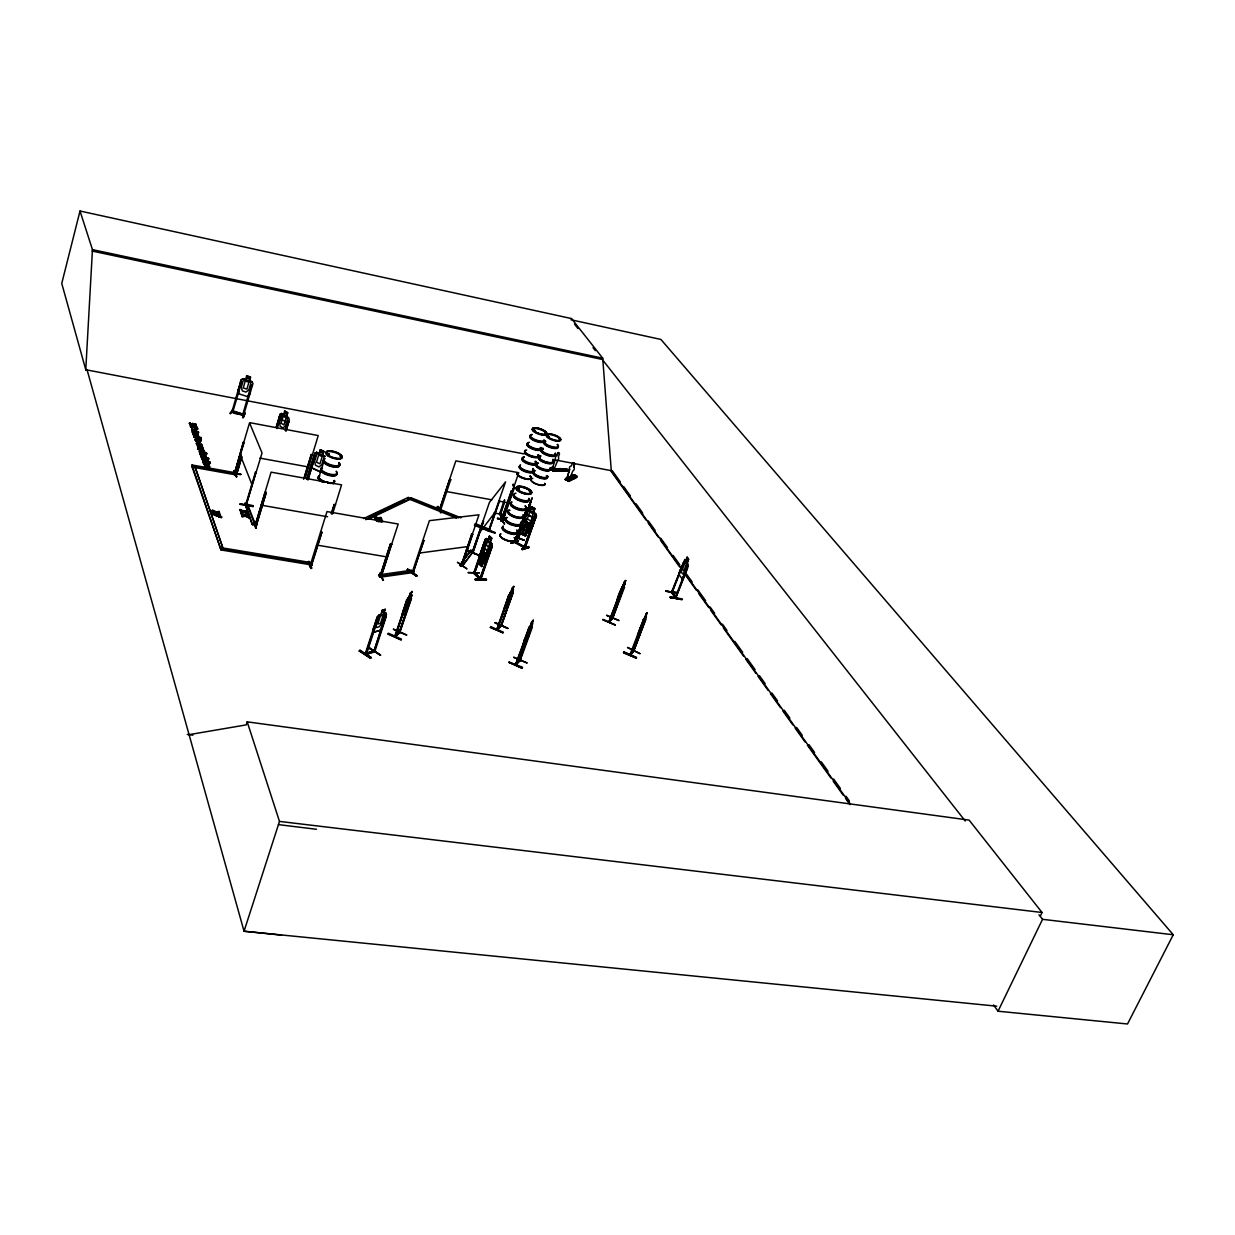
<?xml version="1.0" encoding="UTF-8"?>
<svg xmlns="http://www.w3.org/2000/svg" width="1235" height="1235" viewBox="0 0 1235 1235"><rect width="100%" height="100%" fill="white"/><g stroke="black" fill="none" stroke-linecap="round" stroke-linejoin="round"><path stroke-width="1.5" d="M320.39 471.971L311.652 467.88L311.683 463.511M568.409 478.3L567.915 480.153L568.193 477.775L566.788 479.705M567.745 478.053L567.606 478.424M457.429 562.419L466.984 568.903L457.815 562.388M203.744 451.254L202.91 449.679L203.744 451.254L198.449 449.555L197.23 444.847L202.123 445.712L202.447 446.483L199.854 447.163L201.49 448.259C190.329 443.257 205.72 444.554 201.475 448.938M200.811 445.449C189.31 437.483 211.386 449.633 196.303 443.566M369.435 647.927L380.195 655.121M368.91 648.113L380.596 655.09L369.404 647.881M196.195 426.276L195.176 424.331C194.636 425.21 187.365 424.392 190.391 422.988C188.43 425.041 194.111 426.291 192.444 423.481L195.825 424.114L196.689 427.387L190.144 425.643L196.303 426.291L195.825 424.114M276.98 428.591L277.134 424.346M513.189 590.608L513.297 589.496L513.328 590.67M281.534 935.127L244.051 931.236L87.114 369.975L85.771 369.713L92.455 249.624L80.013 211.015L571.512 318.568L602.711 358.181L611.279 470.674L680.84 567.668M522.806 519.966L522.467 524.288L530.479 528.75L532.887 525.709M533.767 522.621L534.029 518.422M533.89 522.667L534.23 518.314L526.187 513.884L523.717 516.956M552.832 468.096L553.589 467.664M553.496 467.972L553.573 467.895M246.444 503.988L262.036 452.952L249.532 422.849L234.326 474.456L243.388 442.192L244.036 442.778L234.295 474.394L243.388 442.192M235.113 473.314L235.02 474.749L192.135 467.077L192.413 466.074L235.298 473.761L234.882 472.65L192.027 464.977L191.749 465.965L221.019 549.961L311.853 564.982M475.506 580.002L475.351 578.968L486.358 579.215L486.513 580.157L475.521 579.925M486.374 579.308L475.367 578.983M489.245 530.957C487.377 532.208 490.403 528.318 488.751 529.923M488.365 531.096L494.973 532.995M373.433 628.476L373.202 632.505L373.433 628.476L377.246 616.898L380.905 614.582L382.202 610.183L385.366 609.395L382.263 610.291M404.818 607.203L404.571 609.828L408.137 604.363L411.888 591.442L410.483 595.656M553.357 467.787L551.15 467.586L550.687 468.945M472.542 551.381L473.267 551.458M472.99 552.385L483.595 521.263M681.797 568.208L681.365 572.145L682.693 573.997L684.53 572.021L688.605 559.131L687.077 562.898L688.096 566.124L682.245 579.061L678.941 574.414L679.914 570.138M553.203 467.864L552.323 469.732M488.18 539.988L489.415 536.052L491.808 538.198L490.326 542.119L492.24 545.669L486.482 559.332L481.079 554.237L481.727 549.698M486.482 559.332L481.171 554.16L481.928 549.76M489.461 552.987L490.11 548.417L484.784 543.369L482.684 546.503M489.585 552.987L490.233 548.417M624.555 587.042L612.529 618.658L624.987 583.507L612.467 618.056M552.338 467.725L554.638 470.612L555.055 469.408L554.546 470.242L552.4 468.358L555.364 459.158A2.624 1.744 -88.9 0 1 556.97 455.746L557.988 452.952M506.983 601.522L506.582 604.054L509.808 598.821L513.652 586.563M646.121 616.774L646.275 615.864M646.26 616.836L646.353 615.709L643.713 619.152M252.99 506.566L239.837 503.957L253.051 505.655L252.974 506.643M526.233 635.855L525.786 638.402L529.059 632.953L533.165 620.294L531.729 624.678M497.427 518.577L505.671 519.92M497.566 517.974L505.794 520.244L497.551 518.793M645.874 619.291L633.493 651.555L646.183 616.666L633.339 650.891L629.773 655.26M630.174 654.056L629.68 655.152L633.725 650.706M681.843 599.701C645.596 592.568 706.883 603.761 670.265 597.323M670.42 597.755L670.404 596.814L681.843 598.867M195.578 431.648L194.79 429.904L196.612 431.571M393.533 629.155L406.794 634.883M619.8 594.313L623.613 585.853L609.256 622.347L613.347 617.068L612.097 618.395M612.822 617.84L608.762 622.1L624.447 581.824M205.905 454.14L204.655 452.55L205.905 454.171L206.724 453.121L204.439 451.933L203.636 452.705L199.298 451.917L204.47 453.199M569.922 479.195L569.582 480.168L566.664 478.81L566.757 477.713L566.325 478.918L569.752 480.538L570.184 479.319L569.165 479.689L572.901 470.875A2.624 2.377 60.8 0 0 573.735 466.984L574.368 463.202M401.977 615.045L402.842 611.294M679.142 574.352L680.084 570.2M619.198 594.977L618.642 597.4L625.636 580.527L624.231 584.634L625.126 583.568C621.035 585.019 612.699 609.905 619.337 599.021M495.065 622.687L507.894 628.244M495.235 622.563L507.724 628.337M513.775 657.221L526.975 662.886M640.456 627.55L639.854 629.989L647.186 612.776L645.859 614.196M80.013 211.015L61.75 283.433L85.786 369.774L87.145 370.037M501.086 625.558L496.609 629.958L508.897 594.637L504.142 609.056L507.724 605.721L504.235 608.886M504.281 609.117L505.053 605.52M559.054 438.734L559.702 439.197L558.884 438.456M559.44 439.104L559.609 438.888M523.285 643.558L526.743 639.9L523.439 643.62L524.319 639.915M523.439 643.62L524.458 639.977M205.056 466.197L206.646 465.935L207.202 467.494L209.888 466.629L203.96 463.696C218.533 466.212 193.061 459.034 207.928 464.993M529.645 491.422L530.463 491.391L529.383 491.345M545.268 432.759L544.635 432.976M191.795 425.519C205.164 428.854 188.723 426.785 189.464 422.818M196.488 431.879L192.042 430.876L191.718 428.915C191.24 431.555 197.384 430.892 198.418 432.914L196.488 431.879C197.862 427.696 191.95 431.509 192.506 429.178M192.274 425.535L193.447 424.006M194.034 431.339L192.32 432.404L192.228 431.092L193.231 430.953M195.423 426.137L195.176 424.331M194.883 428.437L197.585 428.19L197.569 429.255L194.883 428.437L197.569 429.255M196.411 434.844L198.032 435.816L196.411 434.844L197.847 436.464L196.118 436.835C195.593 432.96 192.83 437.175 195.099 435.909C190.437 434.149 198.48 433.377 198.696 436.171C196.103 438.564 192.845 428.9 194.173 434.535L193.262 434.365C191.163 428.885 202.046 434.874 195.825 434.874M194.976 428.699L195.068 427.804M606.678 615.262L619.028 620.572L606.601 615.4M675.221 597.694L686.784 567.791L687.571 568.393L675.591 598.296M193.849 436.773L200.965 437.391L200.904 438.394L193.849 436.773L200.904 438.394M195.377 434.782L195.022 432.667M193.988 437.128L194.188 435.77M195.578 431.663L196.072 430.459L193.571 430.289M198.603 432.281L197.183 432.018L197.23 433.315L195.67 432.79L197.06 434.504M195.578 435.368L194.343 434.72L195.099 435.909M196.72 432.543L197.801 434.612L196.813 434.998M199.916 439.537L201.351 439.799L200.163 440.2C188.708 438.44 202.849 446.576 199.283 440.71L199.221 439.398L196.859 438.965L195.037 439.938C194.08 436.279 201.058 440.401 199.7 438.934M197.183 432.018L197.23 433.315M198.418 432.914L198.464 431.926M196.427 443.936L196.488 442.917M202.849 451.099C204.115 448.212 195.748 449.37 198.727 447.749M198.14 448.675L198.187 447.657M198.65 446.9C197.693 444.044 198.464 447.61 197.816 446.684M199.314 445.665L197.955 445.125L201.305 447.363M201.166 440.447L201.212 439.428L199.777 439.166M198.449 449.555L197.631 447.348L199.885 447.456L200.626 448.784L198.434 447.842L199.236 448.537L198.727 446.931L199.977 447.147M200.147 445.125L201.49 446.499M201.49 443.844L201.691 445.619M199.437 452.288L199.483 451.269L203.729 451.809M200.194 454.387L200.919 453.832L200.332 454.758L205.689 456.549L200.78 455.144L202.463 454.928M200.332 454.758L200.379 453.739M201.567 449.293L202.941 449.2L202.663 447.363L201.49 448.259M205.875 455.9L201.629 453.971C199.514 450.559 206.291 458.015 204.022 453.276L205.35 454.634L200.518 454.11M203.003 455.375L201.629 455.406L206.245 456.888L206.183 457.923C197.276 454.032 201.768 459.219 208.514 459.204M201.135 456.996L201.181 455.977M198.001 448.305L203.528 449.447L203.482 450.466L198.326 449.185M201.459 457.923C201.722 454.017 213.037 460.161 206.6 459.682L208.314 460.053M206.183 457.923L202.463 456.209M200.734 454.495L199.916 453.322L202.463 453.724L202.833 454.866L199.977 452.998L201.351 452.627L203.513 454.989M203.775 453.075L199.483 451.269M208.19 459.667L202.972 458.432L202.092 459.559L201.984 458.216L203.404 458.123M203.991 453.677L203.96 452.427M204.346 452.844L204.439 451.933M209.857 461.736L209.811 462.77L202.741 461.489L202.802 460.454C209.78 460.485 210.413 463.279 209.024 463.526M204.655 452.55L205.226 455.159L203.775 455.391M203.08 462.43L203.142 461.396L203.08 462.43C208.761 464.761 208.838 463.032 208.159 463.341M205.689 456.549L205.736 455.53M203.96 463.696L203.775 464.36M202.092 459.559L202.031 458.725L206.214 458.633M672.782 591.935L671.825 591.21L672.334 591.874M206.631 459.158L206.724 459.405M207.048 459.127L207.109 460.47M207.495 465.394L207.928 466.583L209.055 466.135L207.295 466.058L208.854 467.262L206.075 465.194L205.242 465.533L205.983 467.231L205.041 467.077L204.67 464.962L207.326 464.977M208.514 459.389L208.561 458.17M208.499 464.267L208.545 463.233M209.904 463.681L209.935 462.6L202.741 461.489M687.972 566.109L675.576 598.327L671.454 592.275M232.782 409.603L229.911 413.524L230.698 413.108M231.902 411.919L241.211 379.593L242.847 378.666L251.925 381.769L253.005 383.467L243.48 415.67C246.29 413.648 233.816 415.068 231.794 411.672M241.334 379.685L238.448 389.612L238.602 393.533M241.643 382.047L240.485 381.816L241.643 382.047L232.72 412.212L233.369 410.993L242.94 414.08L242.508 415.392L251.23 385.166L252.31 385.521L251.23 385.166M252.017 381.661L249.455 380.874L250.551 377.107L246.614 375.826L245.611 379.747L243.28 380.349L241.273 387.281L242.369 390.893L246.043 392.082L248.868 389.766L250.89 382.835L249.285 380.951L250.381 377.184M219.166 511.506C221.605 514.902 214.134 511.892 213.3 510.811L213.871 512.417C215.693 520.043 227.811 512.942 212.852 512.957L212.343 510.271L218.086 512.587L219.166 511.506L217.962 512.031L218.857 513.127M213.67 513.096L213.346 510.441M212.852 512.957L212.343 510.271M242.786 417.044L244.931 413.046L243.218 417.847L244.916 413.632M218.564 516.724L221.482 516.431L221.466 517.588L218.564 516.724L221.466 517.588M218.672 517.033L218.765 516.045M535.342 431.231L534.276 431.077M517.913 489.708C516.292 487.979 520.661 489.461 518.468 489.894M519.426 490.002L518.901 489.122M530.525 502.166L530.957 501.441L527.468 511.413M236.008 472.743C233.523 475.228 239.281 472.31 235.885 472.959M241.165 454.789L235.777 474.147M237.151 473.499L236.672 474.333L241.782 456.796M241.859 456.996L236.657 474.302M236.765 476.17L234.496 470.458L236.595 476.833L233.616 470.998L235.978 476.633M234.094 473.869L240.856 474.317L233.569 473.02L240.856 474.317M517.758 489.616L517.218 488.998L518.329 489.755M534.925 431.077L533.752 430.506M519.487 660.632L532.81 623.49L529.398 627.071M519.904 659.505L520.923 659.289L520.089 660.91L532.331 627.164M221.019 549.961L192.027 464.977M223.257 549.127L194.929 466.537L223.257 549.127L220.571 548.68L220.88 547.63L311.637 562.681L312.162 563.947L221.327 548.911M239.991 509.515L243.063 511.923L239.96 510.657L239.991 509.515L243.866 511.136L246.969 510.75L246.954 511.908L244.515 512.201L246.954 511.908M534.184 430.15L534.801 430.814M570.184 479.319L566.865 478.609L569.597 469.393A2.624 2.377 60.8 0 1 571.435 465.904L572.484 463.094M566.927 478.578L569.659 469.362M627.581 647.495L639.962 653.531M240.748 512.726L244.098 511.645L247.726 513.93L243.897 512.324L240.748 512.726L240.763 511.552L243.264 511.259M241.489 513.467L244.561 515.906L241.458 514.609L241.489 513.467L245.364 515.103L248.482 514.702L248.467 515.875L246.012 516.184L248.467 515.875M244.854 503.324L252.357 524.705L254.935 525.153L255.244 524.134L247.401 503.772L244.854 503.324L252.357 524.705M242.245 516.709L245.611 515.612L249.238 517.897L245.41 516.292L242.245 516.709L242.261 515.535L244.762 515.227M239.791 510.194L243.866 511.136M245.734 504.59L255.46 472.202L256.139 472.804L255.46 472.202M245.904 505.007L246.707 503.479M246.305 504.621L255.907 472.279M246.398 504.698L246.815 503.54M247.108 504.775L247.401 503.772M241.288 514.146L245.364 515.103M247.726 513.93L247.741 512.787L244.715 511.537M524.396 640.039L529.275 626.886L515.489 664.909L531.853 621.931M515.504 664.816L520.244 660.046M515.86 663.627C519.75 662.485 510.765 670.065 520.429 660.385M249.238 517.897L249.269 516.755L246.213 515.504M276.161 427.264L280.067 414.234L281.534 413.447L288.573 417.8L289.33 419.684L285.856 430.938M276.455 427.217L280.16 414.219L281.441 413.463L283.525 414.713M253.051 505.748L239.899 504.405M277.01 427.773L280.515 416.936L277.288 427.727M288.558 417.723L286.582 416.535L287.801 412.722L284.652 410.915L283.587 414.898L281.673 415.238L279.573 422.293L280.191 426.229L283.031 427.943L285.47 425.843L287.585 418.773L286.443 416.596L287.57 412.799L284.714 411.101M255.614 523.841C258.717 525.029 254.364 522.652 255.228 525.276L265.062 492.271L266.266 492.472L256.262 525.168M266.266 492.472L256.401 525.508L255.182 525.245L271.098 472.156L341.57 484.861L332.57 514.053M285.007 430.428L287.987 421.382L288.836 421.891L286.134 430.892M285.825 428.576L287.987 421.382M253.87 523.378L256.371 528.256L254.07 521.34M303.64 479.288L311.235 454.495L312.455 454.897L311.235 454.495M304.273 477.713L311.328 454.696M305.4 477.914L318.229 435.554L250.551 422.802M306.805 479.319L314.925 453.137L316.53 452.303L319.016 453.523M307.021 479.226L315.033 453.245M307.824 479.798L315.373 455.823L314.138 455.453L315.172 455.931M308.04 479.705L315.373 455.823M319.17 453.677L320.359 449.802L323.848 451.423L322.582 455.329L324.049 457.49L321.826 464.7L319 466.923L315.527 465.286L314.616 461.334L316.839 454.125L319.093 453.708L320.205 449.648L324.002 451.362L322.752 455.267L325.222 456.363L316.53 452.303M318.553 478.532L324.234 460.161M1040.379 915.969L1042.047 912.495L969.12 820.117L247.201 721.842L246.259 724.883L189.078 734.64M310.17 565.074L311.452 565.615L321.949 532.362L320.621 531.945L321.841 532.146L311.297 565.275L310.356 565.09M311.668 564.04C313.196 567.467 307.885 563.654 311.976 564.148M310.865 568.332L308.796 563.392L310.819 568.409L311.791 567.838L308.966 561.261L308.009 561.832M331.304 513.637L334.176 504.482L335.457 504.899L334.176 504.482M331.412 513.853L334.284 504.698M637.538 634.913L642.308 627.272L637.677 634.975L638.804 631.471M374.452 517.079L380.411 519.333L380.04 517.434L380.967 517.604L381.754 518.962L375.61 516.956L376.351 518.484L375.394 519.009L374.452 517.079L380.905 518.638L380.056 517.465M376.15 519.132L375.579 516.601M375.394 519.009L374.668 516.431M247.201 721.842L279.481 821.414L244.051 931.236L996.753 1006.185M375.394 517.604L380.92 519.796L380.967 517.604M501.503 624.385L501.039 626.238L513.004 593.186M501.518 625.836L497.103 630.112L497.952 628.6M379.022 574.831L380.812 576.143L412.999 571.573L411.209 570.277L379.022 574.831L378.682 575.85L380.473 577.162L413.046 572.577M379.562 573.688L383.437 580.357L379.778 573.009M380.148 575.448L381.569 575.88L380.411 575.726L380.04 576.946L390.445 543.909L391.634 544.11L380.936 577.054M379.732 576.838L390.445 543.909M380.473 577.162L381.461 575.664M407.905 498.384L408.214 497.427L458.586 517.882M371.071 657.483L359.833 650.258L371.102 657.483L370.346 658.363L359.215 650.999M359.894 650.227L359.138 651.107M368.833 519.024L410.005 499.419L411.023 497.751L461.025 517.851M410.715 498.693L411.023 497.751M374.298 651.586L365.035 654.38L377.323 616.929L378.821 615.061M376.999 619.831L365.529 654.72L377.431 619.337M530.803 501.487L531.251 500.546L529.692 504.142M501.333 625.404L496.995 628.615L497.921 628.522M383.792 613.872L385.243 609.318M374.714 651.879L386.03 617.207L384.811 617.207L373.649 652.157L386.447 614.366L385.876 613.023L383.931 613.702M373.649 652.157L375.131 650.629L373.68 650.644M373.912 652.126L386.447 614.366M407.535 569.381L416.797 576.158L411.656 572.901M380.581 655.167L369.064 647.989M388.176 633.756L401.298 639.684M410.885 571.28L411.209 570.277M413.401 572.839C415.361 569.798 409.958 572.793 412.953 572.592L423.682 540.343L413.231 572.87M393.44 629.31L406.5 635.207M412.104 572.716L429.41 520.661L478.995 514.794L461.628 565.645L460.732 565.784L461.72 564.904M424.006 540.575L412.613 572.994L413.74 571.712L412.397 571.558M411.78 594.73L406.547 600.056L402.919 611.433M407.797 598.111L394.536 636.72L399.908 631.996M437.221 506.89L438.085 506.381L441.049 512.679L437.298 506.813M395.57 636.504L394.938 636.967L407.442 599.33L411.888 591.442M395.123 636.905L406.346 602.85M395.478 636.581L406.824 602.448M411.255 592.568L409.758 594.853M449.756 479.643L450.837 479.844L449.648 479.458L439.567 509.978L440.169 508.943M400.155 630.931L400.263 632.459L399.167 632.66L411.61 595.81M399.167 632.66L411.687 595.718M410.993 598.898L399.615 632.86L411.471 598.512L410.545 598.697L411.471 598.512M440.972 509.052C438.024 508.604 442.439 508.28 440.617 510.178L450.713 479.643M527.793 509.808L530.031 503.015L527.299 511.105M459.682 565.414L470.828 550.223L473.206 551.165L462.106 566.371L459.682 565.414L469.423 552.616M471.585 534.23L461.134 566L462.06 565.892L472.712 534.354L471.585 534.23L472.712 534.354M461.041 566L471.909 534.462M470.504 551.181L470.828 550.223M472.218 552.57L489.43 502.413L505.563 481.866L488.427 531.158M483.178 521.093L472.249 552.524M483.333 521.633L472.99 552.338M487.316 530.155L483.225 527.824M478.964 572.793L467.972 572.592L479.288 573.055M466.521 549.606L478.562 555.071L466.151 550.455L478.424 555.194M493.954 512.957L505.455 514.995M475.166 572.685C467.386 570.138 492.379 588.863 475.058 573.009M485.386 539.355L486.636 538.522L485.324 539.232L479.087 556.97L480.971 560.505M473.669 573.225L485.324 539.232M480.77 579.663L474.101 573.163L484.583 541.578L485.587 542.18M499.573 500.607L488.844 531.312L499.31 500.962M485.201 542.165L474.394 573.827L474.008 571.959L474.796 572.669M474.333 573.75L480.153 557.973M481.882 566.572L479.628 564.333L481.094 560.443L480.415 558.066L487.64 541.486L489.755 543.493L487.223 550.795L487.285 554.978L484.768 562.265L483.194 562.481L481.758 566.556L479.504 564.395L480.971 560.443M501.657 517.48L499.465 514.038L500.422 513.019L500.345 514.625L504.482 502.321M481.727 566.356L483.07 562.465L484.629 564.148L485.957 563.453L491.916 543.524M499.542 514.007L504.374 500.005M489.446 536.252L491.684 538.259L490.202 542.18L490.882 544.573L488.365 551.875L486.142 553.928L484.043 551.906L483.996 547.707L486.513 540.405L488.087 540.174L489.415 536.052M504.775 500.082L500.283 514.532M500.53 518.252L504.606 524.026L501.178 518.299M480.585 578.443L480.801 579.616L491.715 548L491.082 547.414L479.689 578.999M500.808 517.697L504.096 523.779M489.261 552.693L480.199 579.091M511.367 490.866L512.525 491.252L511.367 490.866L500.901 520.753L502.537 520.089M511.491 491.067L501.271 521.016M571.512 318.568L571.079 319.803L660.91 339.44L1173.25 934.756L1127.524 1023.985L998.034 1011.218L993.558 1004.966M440.602 510.148L439.413 509.731L455.854 460.871L518.762 472.727L502.136 520.938L500.901 520.753L502.182 521.155L513.976 487.393L513.389 484.305M502.676 520.089L502.151 521.17M502.537 518.932L514.1 487.424L513.189 484.336L513.343 486.482M513.637 489.724L512.911 489.153L513.637 489.724L503.324 519.564M510.966 543.091L511.676 542.844M531.575 506.89L530.247 510.657L527.87 509.175L526.249 509.931L514.733 542.458M526.249 509.931L514.856 542.505L515.134 541.331L516.261 541.964M526.403 512.679L525.462 512.154L526.635 512.618L516.122 542.999L516.508 541.903L515.304 541.455M515.875 543.076L521.633 526.882M525.384 516.184L530.17 502.907M519.75 533.366L517.866 537.981L521.232 528.734M526.388 513.945L532.192 497.767L530.927 500.808M519.796 532.995C522.451 532.764 516.847 538.383 521.51 528.41M520.182 533.52L518.36 538.198L521.926 528.565M530.602 503.818L525.585 517.99L526.233 521.942L523.779 528.889L528.086 531.42L527.468 525.956C533.644 523.949 530.51 519.503 527.036 524.721C527.685 518.407 523.239 517.064 526.079 525.137C520.213 526.959 523.269 531.436 526.496 526.419L527.052 530.679L529.398 523.686L532.131 521.664L534.601 514.655L533.35 512.448L534.74 508.666M518.191 541.146L511.336 543.307L518.407 540.652M521.803 533.952L523.347 530.139L522.096 527.932L524.535 520.954L527.283 518.916L529.738 511.938L532.902 513.714L528.626 531.621L526.496 531.914L525.184 535.851L521.803 533.952L525.261 535.836L526.496 532.131L528.796 533.427L530.324 532.563M533.582 512.371L534.894 508.604L531.498 506.705L530.17 510.688L528.04 510.981M490.465 627.21L503.201 632.907L490.218 627.457M494.973 622.841L507.647 628.491M515.751 536.654L524.196 540.282L515.566 537.179M517.311 532.825L526.11 535.249L517.527 532.192M521.726 549.328L529.059 547.367L522.297 549.652L521.942 548.695M553.28 469.254L552.94 470.211L551.15 467.586M534.647 517.311L535.82 517.758L534.647 517.311L523.995 547.753L524.412 546.642M552.462 467.154L551.613 469.177L552.462 467.154L553.573 467.756M529.228 533.304L524.335 547.645M532.995 522.59L534.879 517.233M527.808 509.36L535.604 513.729L536.499 515.597L524.998 548.263L525.091 547.059L516.153 542.288L524.366 546.75M524.751 548.155L536.376 515.597L535.697 513.621L533.412 512.432M552.462 469.732L553.388 467.571M496.949 629.464L509.654 593.958L513.745 586.378L512.355 590.685L513.436 589.558M553.45 469.393L553.064 471.014L568.856 471.199L552.307 470.381L553.11 471.014M508.65 597.339L497.057 630.159L510.379 593.263L511.738 591.966L507.724 600.812M510.997 591.966L512.293 587.752M500.931 625.558L513.389 590.562L501.194 626.176M501.039 626.238L512.602 593.572M559.285 468.667L561.508 470.705L559.285 468.667L560.891 468.683C567.714 473.329 557.356 467.833 561.338 469.3M560.891 468.683L561.354 469.917M562.295 468.713L566.109 470.767L563.901 468.729M564.951 468.744L567.174 470.782L564.951 468.744L566.541 468.76L568.826 471.214L552.354 470.442L568.856 470.55M550.733 469.177L566.988 469.763L566.541 468.76M515.474 537.426L524.242 540.143M566.757 477.713L565.939 478.177C560.381 484.583 589.759 466.475 565.892 479.906M569.119 479.659L568.764 480.631L565.862 479.273L567.019 477.837M573.796 475.382L573.055 475.043L577.007 476.864L569.057 481.403L569.381 479.782M570.663 476.247L573.997 478.099L570.663 476.247L569.86 476.71L573.194 478.562L569.767 476.942M573.735 466.984L574.63 464.453M571.373 475.846L575.495 477.235L572.175 475.382M572.7 475.089L576.035 476.926L576.915 476.231L572.7 475.089L576.112 476.695M569.057 481.403L565.136 479.535L573.503 474.626M509.175 662.068L522.513 667.255L522.019 668.212L508.943 662.253L522.034 668.181M527.978 631.625L515.937 665.109L531.081 625.991L526.959 635.099M530.371 625.975L531.714 621.776M529.182 505.547L530.031 503.015M633.879 651.2L630.251 655.507L644.948 618.164L641.058 626.84M602.912 619.538L615.2 624.972L602.942 619.414M608.84 622.162L622.224 586.563M621.344 590.608L609.75 621.977M622.332 586.733L624.57 581.978M636.318 658.07L623.459 652.821L623.907 651.941M629.742 655.306L643.265 620.171L647.186 612.776M645.55 619.677L633.509 651.493M636.102 658.379L636.519 657.545L623.876 651.972L636.519 657.545M639.884 653.732L627.565 647.51M665.958 591.333L677.567 592.677L665.989 591.148M671.423 592.383L684.792 559.548L685.749 560.891L684.452 561.308L671.871 592.893M674.511 596.181L671.886 592.414L672.473 591.411M683.341 562.542L671.809 592.908M685.626 561.045L687.046 557.155L688.512 559.193L687.185 557.17M525.894 535.882L517.372 532.64M406.006 611.572C411.548 598.327 405.728 615.756 402.116 615.107M619.183 599.052C624.076 587.49 619.167 601.723 616.373 602.186M387.867 634.126L401.02 640.008M401.498 639.143L388.377 633.215M490.665 626.624L503.432 632.227M240.547 474.641L233.245 473.375M998.034 1011.218L1042.541 919.319L1038.975 914.78M380.195 630.313L382.526 625.79L380.318 630.39L373.202 632.274M341.045 456.703L339.903 456.178M509.036 594.699L513.297 589.496M327.136 453.646L327.738 453.477C324.743 453.847 330.44 455.931 328.788 453.893M242.554 417.631L244.978 413.108M326.781 453.77L328.973 454.094M242.677 414.049L243.758 414.373M250.103 393.425L247.679 396.667L238.448 393.672L238.324 389.534M232.226 410.838L233.276 410.946L231.979 410.73M250.535 377.154L246.583 375.857M230.575 413.74L232.936 409.156M245.503 379.593L242.832 378.713M359.647 650.783L370.855 658.209M552.354 467.602L551.335 467.725M407.689 568.934L416.998 575.495M194.451 430.598L192.228 430.243L191.718 428.915M682.26 578.891L684.267 576.081M395.956 635.377L394.891 636.318M482.746 546.611L484.784 543.369M486.358 559.316L488.473 556.182M381.075 576.838L398.195 524.041L326.997 511.568L310.201 565.337L312.069 564.38M483.008 528.457L495.081 532.902M247.618 396.512L249.995 393.317M462.106 566.371L472.866 552.122M478.701 533.69L495.05 512.371M523.825 517.033L526.295 514.022L534.23 518.314M255.645 528.101L253.854 521.834L256.371 528.256M489.245 530.17L488.659 531.035L474.348 525.292M633.293 650.521L630.9 654.164M637.615 634.744L640.347 631.456M437.808 506.89L441.049 512.679M440.401 512.54L441.235 512.046M645.797 614.629L646.507 613.78L645.303 615.941M561.755 469.979L561.601 469.192M609.55 620.881L612.406 617.654M602.711 619.769L615.2 624.972M624.431 581.917L625.636 580.527M624.385 582.349L625.682 580.759M623.907 583.63L624.617 582.858M572.423 463.125L573.272 462.631M515.952 663.565L519.781 659.845M508.913 662.331L522.266 667.95M513.698 657.375L526.959 662.948M531.204 623.69L532.084 622.795M531.714 621.869L533.165 620.294M531.698 622.301L533.304 620.356M500.885 625.203L497.859 628.816M511.815 589.651L512.695 588.817M512.293 588.292L513.884 586.44M399.445 631.78L395.817 635.577M394.999 636.92L400.171 632.443M410.236 593.433L411.919 591.688M190.406 423.018C189.017 424.331 194.096 425.38 192.444 423.481M529.475 491.762L530.155 491.515M517.094 489.091L518.422 489.508M558.05 452.72L558.822 452.535M548.093 436.557L549.112 436.958L548.386 436.202M549.096 437.02L547.352 436.526L548.386 436.233M549.112 437.375L548.741 436.372M365.19 654.349L365.915 654.133M366.347 654.473L378.852 616.481L380.781 614.49M381.028 577.069L379.624 576.606M485.772 563.33L484.645 563.994L479.396 559.1M567.93 480.863L576.158 476.154C580.234 478.238 565.043 481.017 568.903 481.125M568.362 481.063L576.251 476.525M568.625 481.202L576.915 476.231M565.615 479.798L573.41 474.873M566.155 479.859L574.229 475.583M327.815 453.909L328.664 453.801M201.706 455.9L202.278 456.857M630.437 653.716L630.576 654.998M314.971 453.276L316.561 452.458M255.259 525.029L256.571 525.276M566.201 469.192L568.764 470.797M192.336 429.826L191.533 429.564M526.342 510.055L527.885 509.329M368.385 517.125L404.462 500.005M365.714 519.673L410.313 498.477M363.538 518.592L408.214 497.427M528.796 533.427L530.355 532.702M480.168 577.98L480.322 579.694L492.24 545.669M474.78 573.827L474.024 573.086M461.118 564.642L462.353 564.765M413.74 571.712L412.783 571.82M525.091 547.059L524.535 546.441M521.988 548.741L528.734 546.503M525.23 548.155L514.856 542.489M522.297 549.575L529.059 547.367M510.889 543.153L518.468 540.683M523.115 530.216L520.938 528.981L520.275 526.975M373.958 651.262L366.378 653.222L373.572 651.015M365.699 654.673L374.575 651.864L373.757 652.126M365.946 653.469C368.617 653.284 364.449 652.404 366.162 653.454M534.832 508.635L531.42 506.736M373.078 632.428L380.287 630.267M386.03 617.207L384.811 617.207M378.805 615.2L385.907 613.27M558.251 452.581L559.501 453.754L558.39 456.935A2.624 1.744 -88.9 0 1 557.541 460.856L553.944 469.562L552.524 468.358M517.434 489.631L519.101 489.307M328.88 454.264L327.213 453.585L328.047 454.171M288.836 421.891L287.709 421.428M413.277 572.808L412.567 572.963M393.841 573.704L397.624 573.163M418.603 553.156L468.158 546.534M423.682 540.343L423.157 540.683M245.163 515.782L248.281 515.381M243.666 511.815L246.768 511.429M242.06 516.215L244.561 515.906M240.563 512.232L243.063 511.923M243.434 415.67L231.825 411.888M243.758 414.574L233.292 411.332M190.993 425.766C186.608 428.252 205.38 429.054 192.243 425.89M328.788 454.65L327.584 454.603M548.047 436.171L547.229 436.634L548.865 436.912M534.276 430.397L533.149 430.49L534.323 430.984M550.995 468.698L552.601 468.713M566.464 469.007L550.439 468.929L552.585 470.242M566.927 469.732L550.887 469.285L566.88 469.501M480.353 578.181L474.672 573.009M475.135 579.632L486.235 579.863L475.243 579.632M491.715 548L490.712 547.398M219.243 515.844L213.979 514.331L219.815 515.643M573.21 462.662L574.182 462.924M379.685 576.575L380.936 576.822M279.481 821.414L1042.047 912.495M1042.541 919.319L1173.25 934.756M278.446 824.625L316.515 829.287M187.288 734.408L192.907 735.149M207.681 467.586C213.964 467.911 201.953 462.955 205.041 467.077M207.218 465.333L208.869 465.24L207.928 464.175M194.837 433.315L193.293 433.531L194.173 434.504M196.566 436.928L198.511 436.804L197.538 435.646M196.149 439.181L195.037 439.938M193.432 431.663L192.32 432.404M264.058 555.889L267.841 556.506M390.553 544.141L391.742 544.342M670.173 597.447L681.689 599.392M316.546 545.021L387.42 557M192.042 426.214L196.072 427.557L190.946 426.708M212.142 510.95L214.149 511.676M217.962 512.016L219.598 513.606L213.099 511.491M213.053 512.278L213.871 512.417M665.727 591.009L677.336 593.294M252.666 523.686L255.244 524.134M265.154 492.472L266.359 492.688M196.674 439.614L195.778 440.046M261.187 505.177L327.568 516.755M502.815 518.16L503.51 518.067M233.616 470.998L236.595 476.833M440.71 510.148L439.784 510.009M379.824 518.082L380.75 518.252M684.792 559.548L688.034 564.21M201.645 457.274L208.7 458.54M204.856 458.185L208.375 458.818M206.152 459.652L202.849 459.682M209.996 462.106L202.802 460.454M203.266 461.767L208.345 462.677M209.209 462.863L210.089 463.017M202.941 462.044L206.338 462.662M208.869 463.094L209.749 463.248M208.684 463.619L208.53 464.777L204.099 464.082M203.281 462.986L208.36 463.897M205.226 466.413L206.168 466.583M259.906 458.108L308.596 467M201.629 447.857L202.478 448.012M199.422 447.888L200.826 448.135M198.326 448.027L202.802 448.722L202.663 447.363M202.725 450.327L203.929 450.605M206.106 453.507L206.878 453.662M201.629 453.971L203.019 454.218M203.698 454.341L204.639 454.218L204.022 453.291M205.55 456.178L201.12 455.483L200.996 456.626M201.32 456.348L206.245 456.888M201.089 437.761C195.423 439.259 189.356 433.223 197.106 435.446M199.468 440.061L201.027 440.077M200.688 444.708L201.876 444.971M197.909 446.082L198.835 446.252M445.665 491.391L491.746 499.804M499.125 501.148L508.341 502.83M195.763 431.015L196.658 431.185M196.859 432.296L198.279 432.559M196.303 432.528L193.061 432.528M193.447 433.717L194.358 433.886M189.295 423.466L190.221 423.636M192.274 424.114L195.639 424.747M193.339 424.778L195.006 424.963M85.771 369.713L524.227 453.955M552.616 459.405L612.406 470.89L620.263 481.835M561.632 469.763L560.428 469.362M218.873 516.338L221.667 516.909M204.501 452.875L206.693 454.31M92.455 249.624L602.711 358.181M92.085 251.045L602.263 359.447L965.245 821.013M195.161 428.051L197.739 428.607M218.209 514.285C203.59 511.923 224.631 519.688 219.413 514.671M378.991 521.772L377.107 521.232M518.299 490.017L519.317 490.079L519.024 489.214M533.999 430.243L534.909 430.413M256.432 525.245L256.911 524.643M440.602 509.947L441.096 508.866M198.125 440.617L199.977 441.296L196.133 440.339M572.083 477.003L571.141 476.988L572.361 476.895M217.314 513.142L215.122 512.201M548.541 436.526L547.769 436.356M548.34 437.267L547.537 436.912M518.237 489.075L519.287 489.616M515.227 542.458L525.122 548.093M377.231 520.923L382.047 521.556L376.768 520.63M488.334 529.83L495.142 532.532M460.022 564.426L462.446 565.398M475.305 523.594L489.6 529.336L488.983 530.093L474.672 524.35M412.49 499.419L453.554 515.921M410.005 499.419L456.487 518.098M244.515 512.201L247.54 513.467M246.012 516.184L249.069 517.434M642.648 620.865L643.744 619.044L638.757 631.548M510.858 591.812L509.916 592.723M623.629 652.574L636.272 658.193M410.313 592.954L408.909 597.169M503.201 518.438L500.16 513.791M311.791 467.803L320.405 471.77M566.865 479.659L567.915 480.153M527.283 518.916L530.448 520.722M522.667 524.196L530.448 528.58M528.873 533.258L521.016 528.889L520.414 526.99M280.515 416.936L279.388 416.488L280.221 416.982M278.971 417.8L288.156 423.281M200.919 453.832L201.428 454.619M382.865 580.157L379.716 573.596M205.967 467.216L205.087 466.351M218.163 511.352L219.058 512.232M407.442 569.474L416.797 576.158M407.102 569.52L416.334 576.143M534.909 430.953L533.644 430.305M530.51 491.746L529.722 491.221M193.262 434.365C190.545 430.428 200.78 435.909 195.67 432.79M486.528 538.522L488.211 540.189M486.513 538.676L491.715 543.616M383.668 613.795L384.702 614.798L382.063 622.81L379.423 626.685L376.582 627.519L376.196 624.524M500.098 514.146L502.058 517.558M574.553 324.203L578.011 328.603M593.032 347.699L595.332 350.632M623.629 486.528L630.375 495.914M635.994 503.741L642.725 513.127M648.344 520.954L655.075 530.34M660.694 538.151L667.44 547.537M673.044 555.364L679.79 564.75M686.537 574.136L692.14 581.947M697.76 589.774L705.617 600.719M710.11 606.987L714.602 613.239M722.475 624.184L726.967 630.437M734.825 641.397L742.683 652.342M747.175 658.595L755.048 669.555M759.54 675.807L765.144 683.634M771.89 693.02L777.51 700.832M784.24 710.218L789.86 718.044M796.606 727.43L802.21 735.242M808.956 744.628L814.575 752.455M821.306 761.841L828.052 771.227M833.656 779.038L840.402 788.424M846.021 796.251L849.387 800.944M685.317 573.92L850.251 803.877M611.186 471.415L645.951 519.92M648.19 523.053L658.286 537.132M660.524 540.251L679.59 566.85M685.193 574.676L696.417 590.33M698.655 593.448L708.751 607.543M710.99 610.661L721.086 624.756M723.324 627.874L743.501 656.047M745.755 659.166L755.835 673.26M758.074 676.379L768.17 690.458M770.408 693.591L780.505 707.67M782.743 710.804L792.839 724.883M795.078 728.017L805.174 742.096M807.412 745.23L830.97 778.081M833.208 781.215L843.304 795.294M845.543 798.428L850.02 804.68M672.612 592.244L675.962 597.153L672.211 592.183M376.088 520.583L378.836 519.935L382.804 521.772M500.561 513.868L503.17 518.36M309.414 563.407L311.575 568.532M240.177 454.758L252.341 485.556M247.756 506.473L254.935 525.153M234.588 473.638L235.02 474.749M199.499 445.017L200.363 446.931M385.783 613.193L386.323 614.459M411.641 594.668L411.749 595.887M528.95 498.292A8.089 2.856 19.2 0 1 521.803 500.005A8.089 2.856 19.2 0 1 514.1 494M514.825 493.475A8.089 2.856 19.2 0 1 515.998 493.197M525.508 508.11A8.074 2.887 19.2 0 1 517.357 509.546A8.074 2.887 19.2 0 1 511.413 503.309M508.959 510.333A8.074 2.902 19.2 0 0 512.957 515.844A8.074 2.902 19.2 0 0 523.192 516.739A8.043 2.902 19.2 0 1 514.64 517.372A8.043 2.902 19.2 0 1 508.002 511.63M523.069 515.134A8.074 2.902 19.2 0 1 523.393 516.014M523.285 516.446A8.074 2.902 19.2 0 1 513.05 515.551A8.074 2.902 19.2 0 1 509.067 510.04M523.177 514.841A8.074 2.902 19.2 0 1 523.501 515.721M525.786 507.631A8.182 2.918 19.2 0 1 517.527 509.098A8.182 2.918 19.2 0 1 511.491 502.769M525.107 506.226A8.182 2.918 19.2 0 1 523.655 509.7A8.182 2.918 19.2 0 1 513.621 506.798A8.182 2.918 19.2 0 1 511.63 502.336M525.184 505.733A8.074 2.871 19.2 0 1 523.748 509.16A8.074 2.871 19.2 0 1 513.868 506.304A8.074 2.871 19.2 0 1 511.892 501.904M528.457 499.696A8.089 2.856 19.2 0 1 520.306 501.101A8.089 2.856 19.2 0 1 514.331 494.895M528.734 499.233A8.197 2.902 19.2 0 1 520.46 500.654A8.197 2.902 19.2 0 1 514.408 494.355M528.873 498.801A8.197 2.887 19.2 0 1 520.614 500.221A8.197 2.887 19.2 0 1 514.563 493.923M523.084 517.064A8.074 2.902 19.2 0 1 513.806 516.57A8.074 2.902 19.2 0 1 508.125 511.182M508.851 510.657A8.074 2.902 19.2 0 1 510.04 510.364M517.187 531.914A8.043 2.949 19.2 0 1 509.036 533.458A8.043 2.949 19.2 0 1 503.139 527.144M520.63 524.335A8.166 2.964 19.2 0 1 509.36 522.992A8.166 2.964 19.2 0 1 507.462 517.542M514.763 538.846A8.027 2.979 19.2 0 1 506.612 540.421A8.043 2.979 19.2 0 1 500.715 534.107A8.027 2.979 19.2 0 0 506.612 540.421A8.043 2.979 19.2 0 0 514.763 538.877M514.053 537.596A8.043 2.979 19.2 0 1 512.587 541.146A8.043 2.979 19.2 0 1 502.722 538.321A8.043 2.979 19.2 0 1 500.823 533.813M516.631 530.463A8.151 2.995 19.2 0 1 515.149 534.014A8.151 2.995 19.2 0 1 505.161 531.158A8.151 2.995 19.2 0 1 503.216 526.604M516.786 530.031A8.151 2.995 19.2 0 1 515.304 533.597A8.151 2.995 19.2 0 1 505.316 530.726A8.151 2.995 19.2 0 1 503.371 526.187M520.414 524.474A8.058 2.933 19.2 0 1 510.95 524.736A8.058 2.933 19.2 0 1 506.041 518.808M520.691 524.026A8.166 2.964 19.2 0 1 511.105 524.288A8.166 2.964 19.2 0 1 506.118 518.268M520.707 523.81A8.058 2.918 19.2 0 1 510.487 522.93A8.058 2.918 19.2 0 1 506.52 517.403M520.583 522.189A8.058 2.918 19.2 0 1 520.908 523.069M517.681 530.525A8.043 2.949 19.2 0 1 510.518 532.378A8.043 2.949 19.2 0 1 502.907 526.28M336.537 473.638A8.383 3.072 17.3 0 1 327.182 474.966A8.383 3.072 17.3 0 1 321.918 468.667M334.268 480.955A8.398 3.103 17.3 0 1 328.047 483.132M323.879 481.928A8.398 3.103 17.3 0 1 319.633 475.969M336.8 473.144A8.506 3.118 17.3 0 1 327.321 474.487A8.506 3.118 17.3 0 1 321.98 468.111M336.229 471.708A8.506 3.118 17.3 0 1 333.867 475.151A8.506 3.118 17.3 0 1 323.369 472.125A8.506 3.118 17.3 0 1 322.119 467.648M339.27 464.885A8.398 3.041 17.3 0 1 329.915 466.166A8.398 3.041 17.3 0 1 324.62 459.899M339.023 462.446A8.398 3.041 17.3 0 1 336.707 465.796A8.398 3.041 17.3 0 1 326.333 462.816A8.398 3.041 17.3 0 1 325.083 458.432M336.291 471.199A8.383 3.072 17.3 0 1 329.73 474.086A8.383 3.072 17.3 0 1 321.455 467.71M338.822 463.418A8.521 3.087 17.3 0 1 332.184 466.305A8.521 3.087 17.3 0 1 323.755 459.852M338.961 462.971A8.521 3.087 17.3 0 1 332.323 465.857A8.521 3.087 17.3 0 1 323.894 459.405M334.361 480.647A8.398 3.103 17.3 0 1 328.155 482.823M326.04 482.329A8.398 3.103 17.3 0 1 318.815 476.185M334.16 481.279A8.398 3.103 17.3 0 1 333.049 483.41M323.771 482.267A8.398 3.103 17.3 0 1 319.541 476.309M333.99 481.743A8.352 3.087 17.3 0 1 332.879 483.873M321.733 481.851A8.352 3.087 17.3 0 1 319.417 476.787M552.709 460.516A7.487 2.501 19.3 0 1 549.189 462.569A7.487 2.501 19.3 0 1 540.266 459.08A7.487 2.501 19.3 0 1 540.714 455.823M557.664 446.483A7.518 2.47 19.3 0 1 554.144 448.475A7.518 2.47 19.3 0 1 545.175 444.986A7.518 2.47 19.3 0 1 545.608 441.775M555.21 455.144A7.503 2.485 19.3 0 1 545.623 454.773A7.503 2.485 19.3 0 1 542.844 449.679M555.148 453.94A7.611 2.532 19.3 0 1 551.566 455.993A7.611 2.532 19.3 0 1 542.489 452.442A7.611 2.532 19.3 0 1 542.937 449.169M555.287 453.523A7.611 2.532 19.3 0 1 551.705 455.576A7.611 2.532 19.3 0 1 542.628 452.041A7.611 2.532 19.3 0 1 543.076 448.768M557.927 446.036A7.626 2.501 19.3 0 1 554.345 448.073A7.626 2.501 19.3 0 1 545.252 444.523A7.626 2.501 19.3 0 1 545.7 441.265M555.349 453.044A7.518 2.485 19.3 0 1 551.829 455.082A7.518 2.485 19.3 0 1 542.86 451.578A7.518 2.485 19.3 0 1 543.307 448.351M552.585 460.964A7.518 2.516 19.3 0 1 549.05 463.032A7.518 2.516 19.3 0 1 540.081 459.528A7.518 2.516 19.3 0 1 540.544 456.271M557.263 444.754A7.626 2.501 19.3 0 1 556.043 447.749A7.626 2.501 19.3 0 1 546.735 445.001A7.626 2.501 19.3 0 1 544.743 441.08M557.34 444.291A7.518 2.47 19.3 0 1 556.136 447.24A7.518 2.47 19.3 0 1 546.951 444.538A7.518 2.47 19.3 0 1 544.99 440.663M552.678 460.701A7.518 2.516 19.3 0 1 549.143 462.754A7.518 2.516 19.3 0 1 540.174 459.25A7.518 2.516 19.3 0 1 540.637 455.993M552.616 462.461A7.487 2.501 19.3 0 1 543.06 462.106A7.487 2.501 19.3 0 1 540.312 456.996M545.144 483.811A7.487 2.578 19.3 0 1 535.542 483.533A7.487 2.578 19.3 0 1 532.841 478.315M552.801 462.044A7.518 2.516 19.3 0 1 543.184 461.705A7.518 2.516 19.3 0 1 540.436 456.564M550.239 467.602A7.487 2.532 19.3 0 1 546.704 469.686A7.487 2.532 19.3 0 1 537.765 466.182A7.487 2.532 19.3 0 1 538.228 462.909M546.24 475.876A7.472 2.563 19.3 0 1 545.005 478.918A7.472 2.563 19.3 0 1 535.851 476.262A7.472 2.563 19.3 0 1 533.952 472.295M547.8 476.216A7.487 2.547 19.3 0 1 538.213 475.923A7.487 2.547 19.3 0 1 535.496 470.736M550.177 468.08A7.595 2.563 19.3 0 1 546.58 470.18A7.595 2.563 19.3 0 1 537.518 466.645A7.595 2.563 19.3 0 1 537.997 463.31M544.728 483.286A7.487 2.578 19.3 0 1 537.256 484.521A7.487 2.578 19.3 0 1 531.667 478.84M547.275 476.309A7.58 2.593 19.3 0 1 539.71 477.528A7.58 2.593 19.3 0 1 534.029 471.801M547.414 475.907A7.58 2.593 19.3 0 1 539.849 477.127A7.58 2.593 19.3 0 1 534.168 471.399M550.084 469.701A7.487 2.532 19.3 0 1 541.393 469.748A7.487 2.532 19.3 0 1 536.7 464.453M550.347 469.269A7.595 2.563 19.3 0 1 541.532 469.315A7.595 2.563 19.3 0 1 536.762 463.959M539.031 455.437A7.503 2.501 19.2 0 1 529.398 455.067A7.503 2.501 19.2 0 1 526.712 449.972M544.28 440.509A7.518 2.455 19.2 0 1 533.968 439.058A7.518 2.455 19.2 0 1 532.1 434.427M540.143 447.487A7.503 2.485 19.2 0 1 538.877 450.435A7.503 2.485 19.2 0 1 529.707 447.749A7.503 2.485 19.2 0 1 527.824 443.874M541.686 447.78A7.503 2.485 19.2 0 1 532.069 447.394A7.503 2.485 19.2 0 1 529.367 442.331M544.388 440.37A7.611 2.501 19.2 0 1 534.616 439.938A7.611 2.501 19.2 0 1 531.868 434.844M538.63 454.943A7.503 2.516 19.2 0 1 531.112 456.055A7.503 2.516 19.2 0 1 525.523 450.466M541.177 447.904A7.611 2.516 19.2 0 1 533.566 449A7.611 2.516 19.2 0 1 527.885 443.365M541.316 447.502A7.611 2.516 19.2 0 1 533.705 448.583A7.611 2.516 19.2 0 1 528.024 442.964M543.678 440.447A7.518 2.47 19.2 0 1 536.16 441.497A7.518 2.47 19.2 0 1 530.556 435.97M543.925 440.015A7.611 2.501 19.2 0 1 536.314 441.065A7.611 2.501 19.2 0 1 530.618 435.476M538.522 455.236A7.503 2.516 19.2 0 1 531.004 456.348A7.503 2.516 19.2 0 1 525.415 450.775M536.299 461.566A7.487 2.516 19.2 0 1 532.717 463.619A7.487 2.516 19.2 0 1 523.794 460.13A7.487 2.516 19.2 0 1 524.319 456.888M533.242 472.14A7.472 2.547 19.2 0 1 523.81 471.183A7.472 2.547 19.2 0 1 520.074 466.274M533.119 470.72A7.472 2.547 19.2 0 1 533.412 471.492M535.465 461.164A7.58 2.563 19.2 0 1 533.674 464.206A7.58 2.563 19.2 0 1 523.964 460.887A7.58 2.563 19.2 0 1 524.088 457.29M532.594 469.393A7.58 2.578 19.2 0 1 531.282 472.465A7.58 2.578 19.2 0 1 522.004 469.763A7.58 2.578 19.2 0 1 520.136 465.765M532.733 468.991A7.58 2.578 19.2 0 1 531.42 472.063A7.58 2.578 19.2 0 1 522.158 469.362A7.58 2.578 19.2 0 1 520.275 465.363M532.81 468.544A7.472 2.547 19.2 0 1 531.513 471.554A7.472 2.547 19.2 0 1 522.374 468.883A7.472 2.547 19.2 0 1 520.522 464.962M535.975 464.298A7.487 2.532 19.2 0 1 526.527 463.326A7.487 2.532 19.2 0 1 522.775 458.432M535.079 462.029A7.487 2.532 19.2 0 1 536.144 463.665M535.326 461.581A7.58 2.563 19.2 0 1 534.014 464.607A7.58 2.563 19.2 0 1 524.736 461.905A7.58 2.563 19.2 0 1 522.853 457.938M537.58 454.804A7.472 2.501 19.2 0 1 536.299 457.753A7.472 2.501 19.2 0 1 527.16 455.082A7.472 2.501 19.2 0 1 525.292 451.207M530.216 475.938A7.441 2.563 19.2 0 1 526.233 478.732A7.441 2.563 19.2 0 1 517.11 473.468M530.077 476.386A7.472 2.578 19.2 0 1 526.079 479.195A7.472 2.578 19.2 0 1 516.94 473.916M530.17 476.108A7.472 2.578 19.2 0 1 526.172 478.918A7.472 2.578 19.2 0 1 517.033 473.638M483.518 549.637L483.502 555.256L480.538 558.359L481.279 559.023L483.688 556.63L484.305 561.987L484.429 556.167L487.516 552.94L486.698 552.323L484.243 554.855L483.518 549.637M245.24 380.998L243.233 387.929L246.907 389.118L248.914 382.186L245.24 380.998M247.17 376.86L246.799 378.111L249.161 378.883L249.532 377.632L247.17 376.86M283.201 416.149L281.101 423.219L283.942 424.917L286.057 417.862L283.201 416.149M285.038 412.042L284.668 413.308L286.489 414.404L286.875 413.138L285.038 412.042M318.707 455.005L316.484 462.214L319.958 463.835L322.181 456.626L318.707 455.005M320.714 450.775L320.313 452.072L322.551 453.106L322.952 451.809L320.714 450.775M376.119 519.287C382.109 525.122 386.678 518.422 376.119 519.287M380.365 616.049L377.725 624.076L380.55 623.258L383.19 615.231L380.365 616.049M382.526 610.877L382.047 612.313L383.869 611.788L384.347 610.352L382.526 610.877M408.306 598.604L405.682 606.462L407.288 605.088L409.912 597.246L408.306 598.604M484.043 551.875L481.542 559.146L483.641 561.184L486.158 553.898L484.043 551.875M480.801 562.759L480.353 564.055L481.696 565.352L482.144 564.055L480.801 562.759M489.6 537.271L489.153 538.583L490.511 539.865L490.959 538.553L489.6 537.271M523.254 532.316L522.822 533.566L524.844 534.709L525.276 533.458L523.254 532.316M531.837 507.863L531.405 509.113L533.443 510.256L533.875 509.005L531.837 507.863M685.163 562.295L682.507 569.196L683.819 571.033L686.475 564.117L685.163 562.295M200.718 441.497C193.972 443.241 195.593 436.711 200.718 441.497M687.046 558.282L687.432 560.705L687.046 558.282M509.391 601.337L507.585 605.659L509.438 601.321M528.642 635.454L526.866 640.07L528.781 635.516M199.792 441.945L195.948 440.988L199.792 441.945M382.248 520.908L376.814 519.657L382.248 520.908M220.015 514.964L214.18 513.637L220.015 514.964M529.398 523.686L526.233 521.911L529.383 523.717M487.238 550.779L485.123 548.757L487.223 550.795M518.762 490.465A8.12 2.841 19.2 0 0 531.559 492.827A8.12 2.841 19.2 0 0 521.803 486.358A8.12 2.841 19.2 0 0 518.762 490.465M518.546 491.175A8.089 2.825 19.2 0 0 531.282 493.521A8.089 2.825 19.2 0 0 521.556 487.069A8.089 2.825 19.2 0 0 518.546 491.175A8.058 2.825 19.2 0 0 531.266 493.521A8.058 2.825 19.2 0 0 521.556 487.084A8.058 2.825 19.2 0 0 518.546 491.19M518.669 490.743A8.12 2.841 19.2 0 0 531.467 493.089A8.12 2.841 19.2 0 0 521.71 486.621A8.12 2.841 19.2 0 0 518.669 490.743M328.124 455.128A8.429 3.026 17.4 0 0 341.833 457.645A8.429 3.026 17.4 0 0 332.4 451.084A8.429 3.026 17.4 0 0 328.124 455.128M327.923 455.854A8.398 3.01 17.3 0 0 341.57 458.37A8.398 3.01 17.3 0 0 332.184 451.825A8.398 3.01 17.3 0 0 327.923 455.854M328.047 455.391A8.429 3.026 17.3 0 0 341.755 457.907A8.429 3.026 17.3 0 0 332.323 451.331A8.429 3.026 17.3 0 0 328.047 455.391M326.102 482.129A8.367 3.087 17.3 0 0 334.392 480.446A8.336 3.087 17.3 0 1 326.102 482.098A8.367 3.087 17.3 0 1 318.908 476A8.336 3.087 17.3 0 0 326.102 482.098M548.819 437.607A7.549 2.455 19.3 0 0 560.644 439.922A7.549 2.455 19.3 0 0 551.474 434.072A7.549 2.455 19.3 0 0 548.819 437.607M548.602 438.271A7.518 2.439 19.3 0 0 560.381 440.571A7.518 2.439 19.3 0 0 551.258 434.735A7.518 2.439 19.3 0 0 548.602 438.271M548.726 437.854A7.549 2.455 19.3 0 0 560.567 440.154A7.549 2.455 19.3 0 0 551.397 434.303A7.549 2.455 19.3 0 0 548.726 437.854M534.755 431.571A7.533 2.439 19.2 0 0 546.596 433.886A7.533 2.439 19.2 0 0 537.487 428.051A7.533 2.439 19.2 0 0 534.755 431.571A7.518 2.439 19.2 0 0 546.58 433.886A7.518 2.439 19.2 0 0 537.487 428.066A7.518 2.439 19.2 0 0 534.755 431.571M534.539 432.219A7.503 2.439 19.2 0 0 546.349 434.535A7.503 2.439 19.2 0 0 537.271 428.73A7.503 2.439 19.2 0 0 534.539 432.219M534.678 431.802A7.533 2.439 19.2 0 0 546.518 434.118A7.533 2.439 19.2 0 0 537.41 428.298A7.533 2.439 19.2 0 0 534.678 431.802"/></g></svg>
